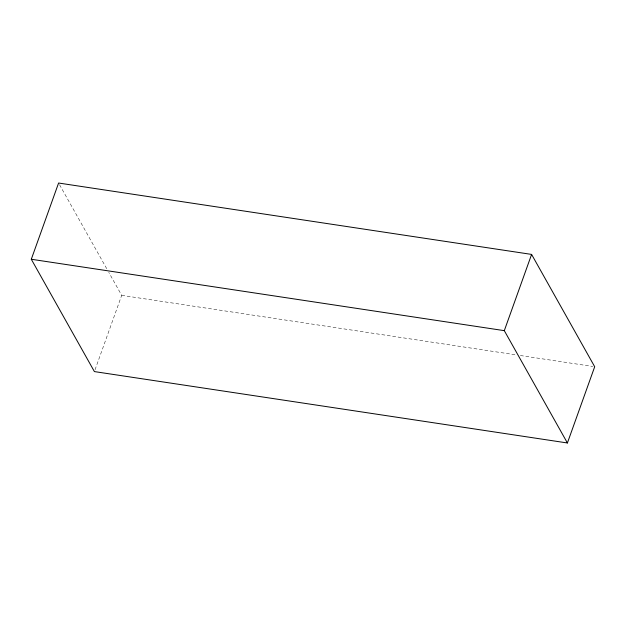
<?xml version="1.0" encoding="UTF-8"?>
<svg xmlns="http://www.w3.org/2000/svg" width="626" height="626" viewBox="0 0 626 626"><rect width="100%" height="100%" fill="white"/><g stroke="black" fill="none" stroke-linecap="round" stroke-linejoin="round"><path stroke-width="0.47" stroke-dasharray="3.13 2.35" d="M95.058 369.747L121.694 295.347L108.791 272.373M121.694 295.347L516.513 354.942M520.37 355.521L592.767 366.453M59.556 184.725L106.874 268.969"/><path stroke-width="0.94" d="M31.3 259.258L58.594 183.027L531.599 254.414L594.7 366.742L567.406 442.973L94.401 371.586L31.3 259.258L504.306 330.653L567.406 442.973M504.306 330.653L531.599 254.414"/></g></svg>
